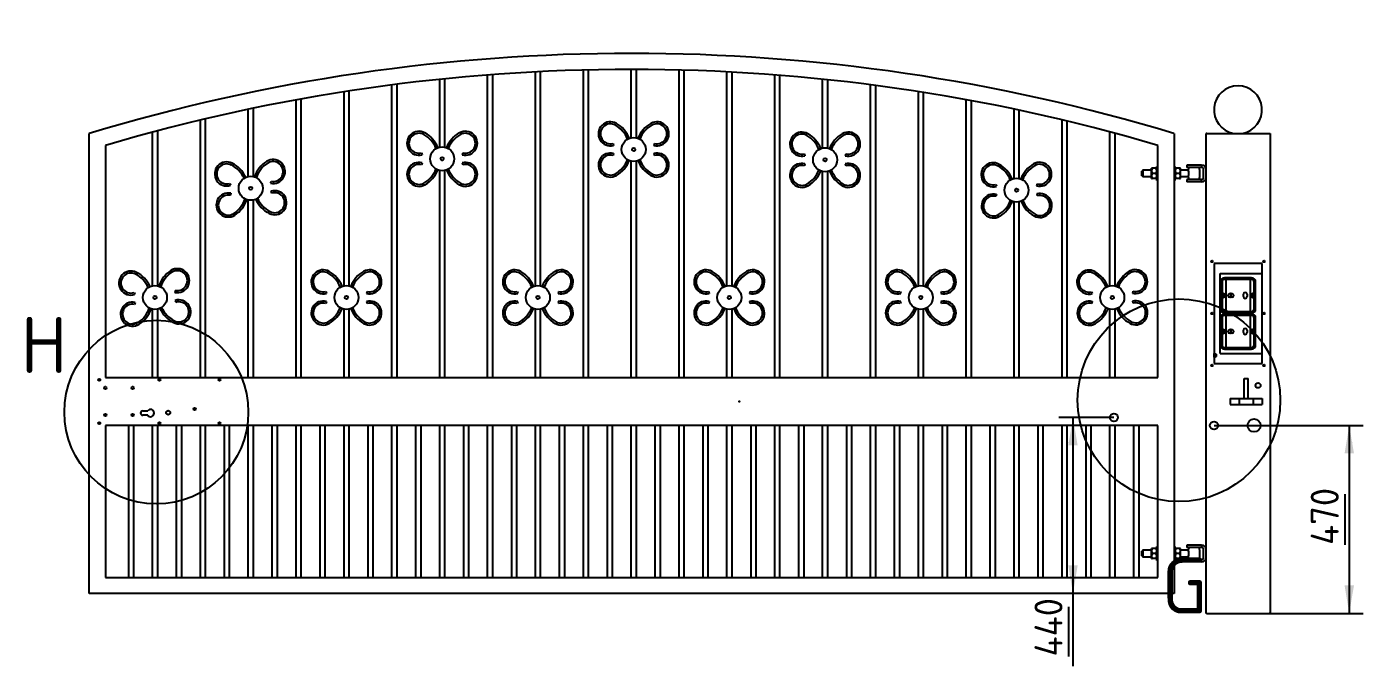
# Model space of a CAD drawing. Header units: millimetres. Extents: x 28 to 832, y 30 to 567.
# Drawn here: x 506.2 to 673.2, y 173.2 to 253.1 of the extents above; entities that cross this region are included whole.
import ezdxf
from ezdxf.enums import TextEntityAlignment as Align
from ezdxf.lldxf.tags import DXFTag

# ---------------------------------------------------------------- set-up
doc = ezdxf.new("R2010")
doc.units = ezdxf.units.MM
for name, color, linetype in [('AUGENSCHRAUBE', 7, 'Continuous'), ('Default', 7, 'Continuous'), ('HENSEL_9320_DECK', 7, 'Continuous'), ('HENSEL_9320_GRUN', 7, 'Continuous'), ('M8-BOLZEN', 7, 'Continuous'), ('METALLTOR', 7, 'Continuous'), ('MOTORSCHARNIER_F', 7, 'Continuous'), ('MUTTER-M16', 7, 'Continuous'), ('PFAHL', 7, 'Continuous'), ('SCHANIER', 7, 'Continuous'), ('SCHEIBE_16', 7, 'Continuous'), ('VERZIERUNG', 7, 'Continuous')]:
    doc.layers.add(name, color=color, linetype=linetype)
doc.styles.add('SEACAD_seiso_ttf', font='seiso.ttf', dxfattribs={"height": 0.2})
tags = doc.linetypes.add('CENTER2', pattern=[1.125, 0.75, -0.125, 0.125, -0.125]).pattern_tags.tags
tags[10:11] = [DXFTag(74, 4), DXFTag(75, 0), DXFTag(340, '0'), DXFTag(46, 0.0), DXFTag(50, 0.0), DXFTag(44, 0.0), DXFTag(45, 0.0)]
tags[8:9] = [DXFTag(74, 4), DXFTag(75, 0), DXFTag(340, '0'), DXFTag(46, 0.0), DXFTag(50, 0.0), DXFTag(44, 0.0), DXFTag(45, 0.0)]
tags[6:7] = [DXFTag(74, 4), DXFTag(75, 0), DXFTag(340, '0'), DXFTag(46, 0.0), DXFTag(50, 0.0), DXFTag(44, 0.0), DXFTag(45, 0.0)]
tags[4:5] = [DXFTag(74, 4), DXFTag(75, 0), DXFTag(340, '0'), DXFTag(46, 0.0), DXFTag(50, 0.0), DXFTag(44, 0.0), DXFTag(45, 0.0)]
tags = doc.linetypes.add('HIDDEN2', pattern=[0.1875, 0.125, -0.0625]).pattern_tags.tags
tags[6:7] = [DXFTag(74, 4), DXFTag(75, 0), DXFTag(340, '0'), DXFTag(46, 0.0), DXFTag(50, 0.0), DXFTag(44, 0.0), DXFTag(45, 0.0)]
tags[4:5] = [DXFTag(74, 4), DXFTag(75, 0), DXFTag(340, '0'), DXFTag(46, 0.0), DXFTag(50, 0.0), DXFTag(44, 0.0), DXFTag(45, 0.0)]

# ---------------------------------------------------------------- blocks, each defined once
blk = doc.blocks.new('SE23')
at = {"layer": 'AUGENSCHRAUBE', "color": 7, "linetype": 'Continuous', "ltscale": 25.4}
for p, q in [((651.43, 235.52), (651.4, 235.5)), ((652.71, 235.5), (651.4, 235.5)), ((652.71, 235.5), (652.68, 235.52)), ((645.66, 235.17), (645.56, 235.07)), ((645.56, 234.47), (645.56, 235.07)), ((645.56, 234.47), (645.66, 234.37)), ((645.66, 235.17), (645.66, 234.37)), ((646.76, 235.17), (645.66, 235.17)), ((645.66, 234.37), (646.76, 234.37)), ((651.33, 235.17), (650.36, 235.17)), ((650.36, 234.37), (651.34, 234.37)), ((645.66, 187.67), (645.56, 187.57)), ((645.56, 186.97), (645.56, 187.57)), ((645.66, 187.67), (645.66, 186.87)), ((646.76, 187.67), (645.66, 187.67)), ((651.33, 187.67), (650.36, 187.67)), ((651.43, 188.02), (651.4, 188)), ((652.71, 188), (651.4, 188)), ((652.71, 188), (652.68, 188.02)), ((645.56, 186.97), (645.66, 186.87)), ((645.66, 186.87), (646.76, 186.87)), ((650.36, 186.87), (651.34, 186.87))]:
    blk.add_line(p, q, dxfattribs=at)
for centre, radius, start, end in [((654.17, 234.77), 2.86, 165.3163, 171.968), ((649.94, 234.77), 2.86, 344.8107, 14.6837), ((650.46, 234.77), 0.958, 335.3118, 24.692), ((654.17, 234.77), 2.86, 187.9361, 195.1893), ((654.17, 187.27), 2.86, 165.3163, 171.968), ((650.46, 187.27), 0.958, 335.3118, 24.692), ((649.94, 187.27), 2.86, 344.8107, 14.6837), ((654.17, 187.27), 2.86, 187.9361, 195.1893)]:
    blk.add_arc(centre, radius, start, end, dxfattribs=at)
at = {"layer": 'HENSEL_9320_DECK', "color": 7, "linetype": 'Continuous', "ltscale": 25.4}
for p, q in [((655.36, 221.22), (655.36, 217.82)), ((655.42, 221.22), (655.42, 217.82)), ((659.26, 221.72), (655.86, 221.72)), ((656.06, 221.66), (655.86, 221.66)), ((656.06, 221.66), (656.06, 221.68)), ((656.06, 217.39), (656.06, 221.66)), ((659.06, 221.61), (656.06, 221.61)), ((656.31, 221.7), (658.81, 221.7)), ((656.31, 221.65), (658.81, 221.65)), ((659.06, 221.68), (659.06, 221.66)), ((659.26, 221.66), (659.06, 221.66)), ((659.06, 221.66), (659.06, 217.39)), ((659.69, 217.82), (659.69, 221.22)), ((659.76, 217.82), (659.76, 221.22)), ((655.86, 217.39), (656.06, 217.39)), ((655.86, 217.32), (659.26, 217.32)), ((659.26, 217.22), (655.86, 217.22)), ((656.06, 217.16), (655.86, 217.16)), ((656.06, 217.43), (659.06, 217.43)), ((656.06, 217.37), (656.06, 217.39)), ((656.06, 217.16), (656.06, 217.18)), ((656.06, 212.89), (656.06, 217.16)), ((659.06, 217.11), (656.06, 217.11)), ((658.81, 217.39), (656.31, 217.39)), ((658.81, 217.34), (656.31, 217.34)), ((656.31, 217.2), (658.81, 217.2)), ((656.31, 217.15), (658.81, 217.15)), ((659.06, 217.39), (659.26, 217.39)), ((659.06, 217.39), (659.06, 217.37)), ((659.06, 217.18), (659.06, 217.16)), ((659.26, 217.16), (659.06, 217.16)), ((659.06, 217.16), (659.06, 212.89)), ((655.36, 216.72), (655.36, 213.32)), ((655.42, 216.72), (655.42, 213.32)), ((659.69, 213.32), (659.69, 216.72)), ((659.76, 213.32), (659.76, 216.72)), ((655.86, 212.89), (656.06, 212.89)), ((655.86, 212.82), (659.26, 212.82)), ((656.06, 212.93), (659.06, 212.93)), ((656.06, 212.87), (656.06, 212.89)), ((658.81, 212.89), (656.31, 212.89)), ((658.81, 212.84), (656.31, 212.84)), ((659.06, 212.89), (659.26, 212.89)), ((659.06, 212.89), (659.06, 212.87))]:
    blk.add_line(p, q, dxfattribs=at)
at = {"layer": 'HENSEL_9320_DECK', "color": 7, "linetype": 'HIDDEN2', "ltscale": 25.4}
for p, q in [((655.56, 221.22), (655.56, 217.82)), ((659.26, 221.52), (655.86, 221.52)), ((659.56, 217.82), (659.56, 221.22)), ((655.86, 217.52), (659.26, 217.52)), ((655.56, 216.72), (655.56, 213.32)), ((659.26, 217.02), (655.86, 217.02)), ((659.56, 213.32), (659.56, 216.72)), ((655.86, 213.02), (659.26, 213.02))]:
    blk.add_line(p, q, dxfattribs=at)
at = {"layer": 'HENSEL_9320_DECK', "color": 7, "linetype": 'Continuous', "ltscale": 25.4}
for centre, radius in [((655.68, 219.52), 0.2), ((655.68, 219.52), 0.113), ((659.43, 219.52), 0.2), ((659.43, 219.52), 0.113), ((655.68, 215.02), 0.2), ((655.68, 215.02), 0.113), ((659.43, 215.02), 0.2), ((659.43, 215.02), 0.113)]:
    blk.add_circle(centre, radius, dxfattribs=at)
for centre, radius, start, end in [((655.86, 221.22), 0.5, 90, 180), ((655.86, 221.22), 0.437, 90, 180), ((659.26, 221.22), 0.5, 0, 90), ((659.26, 221.22), 0.437, 0, 90), ((655.86, 217.82), 0.5, 180, 270), ((655.86, 216.72), 0.5, 90, 180), ((655.86, 217.82), 0.437, 180, 270), ((655.86, 216.72), 0.437, 90, 180), ((659.26, 217.82), 0.437, 270, 360), ((659.26, 217.82), 0.5, 270, 360), ((659.26, 216.72), 0.5, 0, 90), ((659.26, 216.72), 0.437, 0, 90), ((655.86, 213.32), 0.5, 180, 270), ((655.86, 213.32), 0.437, 180, 270), ((659.26, 213.32), 0.437, 270, 360), ((659.26, 213.32), 0.5, 270, 360)]:
    blk.add_arc(centre, radius, start, end, dxfattribs=at)
at = {"layer": 'HENSEL_9320_DECK', "color": 7, "linetype": 'HIDDEN2', "ltscale": 25.4}
for centre, start, end in [((655.86, 221.22), 90, 180), ((659.26, 221.22), 0, 90), ((655.86, 217.82), 180, 270), ((659.26, 217.82), 270, 360), ((655.86, 216.72), 90, 180), ((659.26, 216.72), 0, 90), ((655.86, 213.32), 180, 270), ((659.26, 213.32), 270, 360)]:
    blk.add_arc(centre, 0.3, start, end, dxfattribs=at)
at = {"layer": 'HENSEL_9320_DECK', "color": 7, "linetype": 'Continuous', "ltscale": 25.4}
for centre, major_axis, start_param, end_param in [((656.31, 221.68), (-0.25, 0), 4.712389, 6.283185), ((656.31, 221.63), (-0.25, 0), 4.712389, 6.283185), ((658.81, 221.68), (-0.25, 0), 3.141593, 4.712389), ((658.81, 221.63), (-0.25, 0), 3.141593, 4.712389), ((656.31, 217.42), (0.25, 0), 3.141593, 4.712389), ((656.31, 217.37), (0.25, 0), 3.141593, 4.712389), ((656.31, 217.18), (-0.25, 0), 4.712389, 6.283185), ((656.31, 217.13), (-0.25, 0), 4.712389, 6.283185), ((658.81, 217.42), (0.25, 0), 4.712389, 6.283185), ((658.81, 217.37), (0.25, 0), 4.712389, 6.283185), ((658.81, 217.18), (-0.25, 0), 3.141593, 4.712389), ((658.81, 217.13), (-0.25, 0), 3.141593, 4.712389), ((656.31, 212.92), (0.25, 0), 3.141593, 4.712389), ((656.31, 212.87), (0.25, 0), 3.141593, 4.712389), ((658.81, 212.92), (0.25, 0), 4.712389, 6.283185), ((658.81, 212.87), (0.25, 0), 4.712389, 6.283185)]:
    blk.add_ellipse(centre, major_axis=major_axis, ratio=0.104528, start_param=start_param, end_param=end_param, dxfattribs=at)
at = {"layer": 'HENSEL_9320_GRUN', "color": 7, "linetype": 'Continuous', "ltscale": 25.4}
for p, q in [((655.36, 221.22), (655.36, 217.82)), ((659.26, 221.72), (655.86, 221.72)), ((659.76, 217.82), (659.76, 221.22)), ((655.86, 217.32), (659.26, 217.32)), ((659.26, 217.22), (655.86, 217.22)), ((655.36, 216.72), (655.36, 213.32)), ((659.76, 213.32), (659.76, 216.72)), ((655.86, 212.82), (659.26, 212.82))]:
    blk.add_line(p, q, dxfattribs=at)
at = {"layer": 'HENSEL_9320_GRUN', "color": 7, "linetype": 'HIDDEN2', "ltscale": 25.4}
for p, q in [((655.46, 217.82), (655.46, 221.22)), ((655.51, 220.85), (655.46, 220.85)), ((655.51, 220.85), (655.51, 219.95)), ((655.86, 221.62), (659.26, 221.62)), ((655.98, 221.62), (655.98, 221.57)), ((656.88, 221.57), (655.98, 221.57)), ((656.88, 221.57), (656.88, 221.62)), ((657.11, 221.62), (657.11, 221.57)), ((658.01, 221.57), (657.11, 221.57)), ((658.01, 221.57), (658.01, 221.62)), ((658.23, 221.62), (658.23, 221.57)), ((659.13, 221.57), (658.23, 221.57)), ((659.13, 221.57), (659.13, 221.62)), ((659.61, 219.95), (659.61, 220.85)), ((659.66, 220.85), (659.61, 220.85)), ((659.66, 221.22), (659.66, 217.82)), ((655.46, 219.95), (655.51, 219.95)), ((655.51, 219.1), (655.46, 219.1)), ((655.51, 219.1), (655.51, 218.2)), ((656.51, 219.75), (656.63, 219.75)), ((656.63, 219.3), (656.51, 219.3)), ((656.68, 219.75), (656.63, 219.75)), ((656.63, 219.75), (656.63, 219.57)), ((656.63, 219.48), (656.63, 219.3)), ((656.63, 219.3), (656.68, 219.3)), ((656.68, 219.75), (656.81, 219.75)), ((656.68, 219.57), (656.68, 219.75)), ((656.68, 219.3), (656.68, 219.48)), ((656.81, 219.3), (656.68, 219.3)), ((658.23, 219.37), (658.23, 219.67)), ((658.68, 219.67), (658.68, 219.37)), ((659.61, 219.95), (659.66, 219.95)), ((659.61, 218.2), (659.61, 219.1)), ((659.66, 219.1), (659.61, 219.1)), ((655.46, 218.2), (655.51, 218.2)), ((659.26, 217.42), (655.86, 217.42)), ((655.86, 217.12), (659.26, 217.12)), ((656.88, 217.47), (655.98, 217.47)), ((655.98, 217.47), (655.98, 217.42)), ((655.98, 217.12), (655.98, 217.07)), ((656.88, 217.07), (655.98, 217.07)), ((656.88, 217.42), (656.88, 217.47)), ((656.88, 217.07), (656.88, 217.12)), ((658.01, 217.47), (657.11, 217.47)), ((657.11, 217.47), (657.11, 217.42)), ((657.11, 217.12), (657.11, 217.07)), ((658.01, 217.07), (657.11, 217.07)), ((658.01, 217.42), (658.01, 217.47)), ((658.01, 217.07), (658.01, 217.12)), ((659.13, 217.47), (658.23, 217.47)), ((658.23, 217.47), (658.23, 217.42)), ((658.23, 217.12), (658.23, 217.07)), ((659.13, 217.07), (658.23, 217.07)), ((659.13, 217.42), (659.13, 217.47)), ((659.13, 217.07), (659.13, 217.12)), ((659.61, 218.2), (659.66, 218.2)), ((655.46, 213.32), (655.46, 216.72)), ((655.51, 216.35), (655.46, 216.35)), ((655.46, 215.45), (655.51, 215.45)), ((655.51, 216.35), (655.51, 215.45)), ((659.61, 215.45), (659.61, 216.35)), ((659.66, 216.35), (659.61, 216.35)), ((659.61, 215.45), (659.66, 215.45)), ((659.66, 216.72), (659.66, 213.32)), ((655.51, 214.6), (655.46, 214.6)), ((655.51, 214.6), (655.51, 213.7)), ((656.51, 215.25), (656.63, 215.25)), ((656.63, 214.8), (656.51, 214.8)), ((656.68, 215.25), (656.63, 215.25)), ((656.63, 215.25), (656.63, 215.07)), ((656.63, 214.98), (656.63, 214.8)), ((656.63, 214.8), (656.68, 214.8)), ((656.68, 215.25), (656.81, 215.25)), ((656.68, 215.07), (656.68, 215.25)), ((656.68, 214.8), (656.68, 214.98)), ((656.81, 214.8), (656.68, 214.8)), ((658.23, 214.87), (658.23, 215.17)), ((658.68, 215.17), (658.68, 214.87)), ((659.61, 213.7), (659.61, 214.6)), ((659.66, 214.6), (659.61, 214.6)), ((655.46, 213.7), (655.51, 213.7)), ((659.26, 212.92), (655.86, 212.92)), ((656.88, 212.97), (655.98, 212.97)), ((655.98, 212.97), (655.98, 212.92)), ((656.88, 212.92), (656.88, 212.97)), ((658.01, 212.97), (657.11, 212.97)), ((657.11, 212.97), (657.11, 212.92)), ((658.01, 212.92), (658.01, 212.97)), ((659.13, 212.97), (658.23, 212.97)), ((658.23, 212.97), (658.23, 212.92)), ((659.13, 212.92), (659.13, 212.97)), ((659.61, 213.7), (659.66, 213.7))]:
    blk.add_line(p, q, dxfattribs=at)
at = {"layer": 'HENSEL_9320_GRUN', "color": 7, "linetype": 'Continuous', "ltscale": 25.4}
for centre in [(655.68, 219.52), (659.43, 219.52), (655.68, 215.02), (659.43, 215.02)]:
    blk.add_circle(centre, 0.0875, dxfattribs=at)
at = {"layer": 'HENSEL_9320_GRUN', "color": 7, "linetype": 'HIDDEN2', "ltscale": 25.4}
for centre in [(656.66, 219.52), (656.66, 215.02)]:
    blk.add_circle(centre, 0.025, dxfattribs=at)
at = {"layer": 'HENSEL_9320_GRUN', "color": 7, "linetype": 'Continuous', "ltscale": 25.4}
for centre, start, end in [((655.86, 221.22), 90, 180), ((659.26, 221.22), 0, 90), ((655.86, 217.82), 180, 270), ((655.86, 216.72), 90, 180), ((659.26, 217.82), 270, 360), ((659.26, 216.72), 0, 90), ((655.86, 213.32), 180, 270), ((659.26, 213.32), 270, 360)]:
    blk.add_arc(centre, 0.5, start, end, dxfattribs=at)
at = {"layer": 'HENSEL_9320_GRUN', "color": 7, "linetype": 'HIDDEN2', "ltscale": 25.4}
for centre, radius, start, end in [((655.86, 221.22), 0.4, 90, 180), ((659.26, 221.22), 0.4, 0, 90), ((655.68, 219.52), 0.25, 240, 120), ((656.51, 219.52), 0.225, 90, 270), ((656.66, 219.52), 0.05, 120, 240), ((656.66, 219.52), 0.05, 300, 60), ((656.81, 219.52), 0.225, 270, 90), ((658.46, 219.67), 0.225, 0, 180), ((658.46, 219.37), 0.225, 180, 360), ((659.43, 219.52), 0.25, 60, 300), ((655.86, 217.82), 0.4, 180, 270), ((655.86, 216.72), 0.4, 90, 180), ((659.26, 217.82), 0.4, 270, 360), ((659.26, 216.72), 0.4, 0, 90), ((658.46, 215.17), 0.225, 0, 180), ((655.68, 215.02), 0.25, 240, 120), ((656.51, 215.02), 0.225, 90, 270), ((656.66, 215.02), 0.05, 120, 240), ((656.66, 215.02), 0.05, 300, 60), ((656.81, 215.02), 0.225, 270, 90), ((658.46, 214.87), 0.225, 180, 360), ((659.43, 215.02), 0.25, 60, 300), ((655.86, 213.32), 0.4, 180, 270), ((659.26, 213.32), 0.4, 270, 360)]:
    blk.add_arc(centre, radius, start, end, dxfattribs=at)
at = {"layer": 'M8-BOLZEN', "color": 7, "linetype": 'Continuous', "ltscale": 25.4}
for p, q in [((654.56, 212.22), (654.56, 212.22)), ((654.59, 212.19), (654.56, 212.22)), ((654.62, 212.22), (654.59, 212.19)), ((654.62, 212.22), (654.62, 212.22)), ((654.65, 212.19), (654.62, 212.22)), ((654.68, 212.22), (654.65, 212.19)), ((654.68, 212.22), (654.68, 212.22)), ((654.71, 212.19), (654.68, 212.22)), ((654.74, 212.22), (654.71, 212.19)), ((654.78, 212.19), (654.75, 212.22)), ((654.76, 212.07), (654.76, 212.12)), ((654.79, 212.1), (654.76, 212.12)), ((654.81, 212.17), (654.78, 212.2)), ((654.81, 212.17), (654.81, 211.87)), ((654.56, 211.85), (654.59, 211.82)), ((654.59, 211.82), (654.62, 211.85)), ((654.59, 211.82), (654.59, 211.82)), ((654.62, 211.85), (654.65, 211.82)), ((654.65, 211.82), (654.68, 211.85)), ((654.65, 211.82), (654.65, 211.82)), ((654.68, 211.85), (654.71, 211.82)), ((654.71, 211.82), (654.74, 211.85)), ((654.71, 211.82), (654.71, 211.82)), ((654.74, 211.85), (654.76, 211.83)), ((654.77, 211.83), (654.81, 211.87))]:
    blk.add_line(p, q, dxfattribs=at)
for points, weights, knots in [([(654.59, 211.82), (654.59, 211.82), (654.59, 211.82), (654.58, 211.83), (654.57, 211.93), (654.57, 212.04), (654.56, 212.13), (654.56, 212.22), (654.55, 212.22)], [0.985508709395, 0.992313340203, 1, 0.866025403784, 1, 0.866025403784, 1, 0.873712063582, 0.985508709394], [0.18827978, 0.18827978, 0.18827978, 0.18894359, 0.18894359, 0.20051344, 0.20051344, 0.2120833, 0.2120833, 0.22298935, 0.22298935, 0.22298935]), ([(654.59, 211.82), (654.59, 211.82), (654.59, 211.82), (654.58, 211.83), (654.58, 211.93), (654.57, 212.04), (654.57, 212.13), (654.56, 212.22), (654.56, 212.22)], [0.985508709395, 0.992313340203, 1, 0.866025403784, 1, 0.866025403784, 1, 0.873712063582, 0.985508709394], [0.18548799, 0.18548799, 0.18548799, 0.18615181, 0.18615181, 0.19772184, 0.19772184, 0.20929187, 0.20929187, 0.22019808, 0.22019808, 0.22019808]), ([(654.62, 211.85), (654.62, 211.85), (654.62, 211.85), (654.61, 211.86), (654.61, 211.95), (654.6, 212.04), (654.6, 212.12), (654.59, 212.2), (654.59, 212.19)], [0.998700762872, 0.999347200631, 1, 0.866025403784, 1, 0.866025403784, 1, 0.866712643817, 0.998632570508], [0.18008774, 0.18008774, 0.18008774, 0.18014229, 0.18014229, 0.19133881, 0.19133881, 0.20253533, 0.20253533, 0.21367441, 0.21367441, 0.21367441]), ([(654.65, 211.82), (654.65, 211.82), (654.65, 211.82), (654.65, 211.83), (654.64, 211.93), (654.63, 212.04), (654.63, 212.13), (654.62, 212.22), (654.62, 212.22)], [0.985508709395, 0.992313340203, 1, 0.866025403784, 1, 0.866025403784, 1, 0.873712063582, 0.985508709394], [0.11606781, 0.11606781, 0.11606781, 0.11673163, 0.11673163, 0.12830166, 0.12830166, 0.13987169, 0.13987169, 0.1507779, 0.1507779, 0.1507779]), ([(654.65, 211.82), (654.65, 211.82), (654.65, 211.82), (654.64, 211.83), (654.64, 211.93), (654.63, 212.04), (654.63, 212.13), (654.62, 212.22), (654.62, 212.22)], [0.985508709395, 0.992313340203, 1, 0.866025403784, 1, 0.866025403784, 1, 0.873712063582, 0.985508709394], [0.11886063, 0.11886063, 0.11886063, 0.11952444, 0.11952444, 0.1310943, 0.1310943, 0.14266416, 0.14266416, 0.1535702, 0.1535702, 0.1535702]), ([(654.68, 211.85), (654.68, 211.85), (654.68, 211.85), (654.68, 211.86), (654.67, 211.95), (654.66, 212.04), (654.66, 212.12), (654.65, 212.2), (654.65, 212.19)], [0.998999299718, 0.99949776713, 1, 0.866025403784, 1, 0.866025403784, 1, 0.866647505536, 0.99876157387], [0.11292122, 0.11292122, 0.11292122, 0.11296319, 0.11296319, 0.12415971, 0.12415971, 0.13535623, 0.13535623, 0.14650075, 0.14650075, 0.14650075]), ([(654.71, 211.82), (654.71, 211.82), (654.71, 211.82), (654.71, 211.83), (654.7, 211.93), (654.7, 212.04), (654.69, 212.13), (654.69, 212.22), (654.68, 212.22)], [0.985508709395, 0.992313340203, 1, 0.866025403784, 1, 0.866025403784, 1, 0.873712063582, 0.985508709394], [0.04664762, 0.04664762, 0.04664762, 0.04731144, 0.04731144, 0.05888147, 0.05888147, 0.0704515, 0.0704515, 0.08135772, 0.08135772, 0.08135772]), ([(654.71, 211.82), (654.71, 211.82), (654.71, 211.82), (654.71, 211.83), (654.7, 211.93), (654.69, 212.04), (654.69, 212.13), (654.68, 212.22), (654.68, 212.22)], [0.985508709395, 0.992313340203, 1, 0.866025403784, 1, 0.866025403784, 1, 0.873712063582, 0.985508709394], [0.04944148, 0.04944148, 0.04944148, 0.05010529, 0.05010529, 0.06167515, 0.06167515, 0.07324501, 0.07324501, 0.08415106, 0.08415106, 0.08415106]), ([(654.74, 211.85), (654.74, 211.86), (654.73, 211.95), (654.73, 212.04), (654.72, 212.12), (654.72, 212.2), (654.71, 212.19)], [1, 0.866025403784, 1, 0.866025403784, 1, 0.866025403784, 1], [0.04578409, 0.04578409, 0.04578409, 0.05698061, 0.05698061, 0.06817713, 0.06817713, 0.07937364, 0.07937364, 0.07937364]), ([(654.76, 212.07), (654.75, 212.1), (654.75, 212.13), (654.75, 212.23), (654.74, 212.22)], [0.940695071523, 0.955697965493, 1, 0.867396500815, 0.997285869573], [0, 0, 0, 0.00382586, 0.00382586, 0.01527731, 0.01527731, 0.01527731]), ([(654.76, 212.12), (654.75, 212.13), (654.75, 212.13), (654.75, 212.22), (654.75, 212.22)], [0.97824473069, 0.988057877858, 1, 0.88317187268, 0.970095974793], [0, 0, 0, 0.00103132, 0.00103132, 0.01112058, 0.01112058, 0.01112058])]:
    blk.add_rational_spline(points, weights, degree=2, knots=knots, dxfattribs=at)
for points, knots in [([(654.76, 212.07), (654.76, 212.05), (654.76, 212.03), (654.76, 212), (654.76, 211.98), (654.76, 211.96), (654.76, 211.94), (654.76, 211.92), (654.76, 211.9), (654.76, 211.89), (654.76, 211.87), (654.76, 211.86), (654.76, 211.85), (654.76, 211.84), (654.76, 211.83), (654.76, 211.83), (654.76, 211.83), (654.76, 211.83), (654.76, 211.83)], [0, 0, 0, 0, 0.0602193, 0.0602193, 0.0602193, 0.1204386, 0.1204386, 0.1204386, 0.1807408, 0.1807408, 0.1807408, 0.239513, 0.239513, 0.239513, 0.2981509, 0.2981509, 0.2981509, 0.3083597, 0.3083597, 0.3083597, 0.3083597]), ([(654.78, 212.2), (654.78, 212.2), (654.78, 212.2), (654.78, 212.2), (654.78, 212.19), (654.78, 212.19), (654.78, 212.18), (654.78, 212.17), (654.78, 212.15), (654.78, 212.14), (654.78, 212.13), (654.78, 212.12), (654.79, 212.1)], [0.834451, 0.834451, 0.834451, 0.834451, 0.8573094, 0.8573094, 0.8573094, 0.9102253, 0.9102253, 0.9102253, 0.962498, 0.962498, 0.962498, 1, 1, 1, 1])]:
    blk.add_open_spline(points, degree=3, knots=knots, dxfattribs=at)
at = {"layer": 'METALLTOR', "color": 7, "linetype": 'Continuous', "ltscale": 25.4}
for p, q in [((564.42, 247.12), (564.42, 209.27)), ((569.8, 220.74), (569.8, 247.46)), ((570.4, 247.49), (570.4, 220.74)), ((575.78, 209.27), (575.78, 247.69)), ((576.38, 247.71), (576.38, 209.27)), ((581.76, 239.24), (581.76, 247.77)), ((582.36, 247.77), (582.36, 239.24)), ((587.73, 209.27), (587.73, 247.7)), ((588.33, 247.68), (588.33, 209.27)), ((593.71, 220.74), (593.71, 247.47)), ((594.31, 247.44), (594.31, 220.74)), ((551.86, 209.27), (551.86, 245.84)), ((552.46, 245.91), (552.46, 209.27)), ((557.84, 238.06), (557.84, 246.53)), ((558.44, 246.6), (558.44, 238.06)), ((563.82, 209.27), (563.82, 247.08)), ((599.69, 209.27), (599.69, 247.08)), ((600.29, 247.04), (600.29, 209.27)), ((605.67, 237.95), (605.67, 246.54)), ((606.27, 246.48), (606.27, 237.95)), ((611.65, 209.27), (611.65, 245.85)), ((612.25, 245.77), (612.25, 209.27)), ((539.9, 209.27), (539.9, 243.96)), ((540.5, 244.07), (540.5, 209.27)), ((545.88, 220.74), (545.88, 244.98)), ((546.48, 245.07), (546.48, 220.74)), ((617.63, 220.74), (617.63, 245)), ((618.23, 244.9), (618.23, 220.74)), ((623.61, 209.27), (623.61, 243.98)), ((624.21, 243.87), (624.21, 209.27)), ((533.92, 234.38), (533.92, 242.79)), ((534.52, 242.91), (534.52, 234.38)), ((629.59, 234.15), (629.59, 242.81)), ((630.19, 242.68), (630.19, 234.15)), ((527.94, 209.27), (527.94, 241.45)), ((528.54, 241.59), (528.54, 209.27)), ((635.57, 209.27), (635.57, 241.47)), ((636.17, 241.33), (636.17, 209.27)), ((514.06, 182.27), (514.06, 239.77)), ((521.96, 220.74), (521.96, 239.94)), ((522.56, 240.1), (522.56, 220.74)), ((641.55, 220.74), (641.55, 239.97)), ((642.15, 239.8), (642.15, 220.74)), ((649.56, 239.77), (649.56, 182.27)), ((516.06, 238.28), (516.06, 209.27)), ((647.56, 209.27), (647.56, 238.28)), ((581.76, 209.27), (581.76, 236.3)), ((582.36, 236.3), (582.36, 209.27)), ((557.84, 209.27), (557.84, 235.13)), ((558.44, 235.13), (558.44, 209.27)), ((605.67, 209.27), (605.67, 235.01)), ((606.27, 235.01), (606.27, 209.27)), ((533.92, 209.27), (533.92, 231.44)), ((534.52, 231.44), (534.52, 209.27)), ((629.59, 209.27), (629.59, 231.21)), ((630.19, 231.21), (630.19, 209.27)), ((521.96, 209.27), (521.96, 217.8)), ((522.56, 217.8), (522.56, 209.27)), ((545.88, 209.27), (545.88, 217.8)), ((546.48, 217.8), (546.48, 209.27)), ((569.8, 209.27), (569.8, 217.8)), ((570.4, 217.8), (570.4, 209.27)), ((593.71, 209.27), (593.71, 217.8)), ((594.31, 217.8), (594.31, 209.27)), ((617.63, 209.27), (617.63, 217.8)), ((618.23, 217.8), (618.23, 209.27)), ((641.55, 209.27), (641.55, 217.8)), ((642.15, 217.8), (642.15, 209.27)), ((516.06, 209.27), (647.56, 209.27)), ((520.73, 205.1), (521.35, 205.1)), ((521.35, 204.55), (520.73, 204.55)), ((516.06, 203.27), (516.06, 184.27)), ((647.56, 203.27), (516.06, 203.27)), ((518.98, 184.27), (518.98, 203.27)), ((519.58, 203.27), (519.58, 184.27)), ((521.96, 184.27), (521.96, 203.27)), ((522.56, 203.27), (522.56, 184.27)), ((524.96, 184.27), (524.96, 203.27)), ((525.56, 203.27), (525.56, 184.27)), ((527.94, 184.27), (527.94, 203.27)), ((528.54, 203.27), (528.54, 184.27)), ((530.94, 184.27), (530.94, 203.27)), ((531.54, 203.27), (531.54, 184.27)), ((533.92, 184.27), (533.92, 203.27)), ((534.52, 203.27), (534.52, 184.27)), ((536.92, 184.27), (536.92, 203.27)), ((537.52, 203.27), (537.52, 184.27)), ((539.9, 184.27), (539.9, 203.27)), ((540.5, 203.27), (540.5, 184.27)), ((542.9, 184.27), (542.9, 203.27)), ((543.5, 203.27), (543.5, 184.27)), ((545.88, 184.27), (545.88, 203.27)), ((546.48, 203.27), (546.48, 184.27)), ((548.88, 184.27), (548.88, 203.27)), ((549.48, 203.27), (549.48, 184.27)), ((551.86, 184.27), (551.86, 203.27)), ((552.46, 203.27), (552.46, 184.27)), ((554.86, 184.27), (554.86, 203.27)), ((555.46, 203.27), (555.46, 184.27)), ((557.84, 184.27), (557.84, 203.27)), ((558.44, 203.27), (558.44, 184.27)), ((560.84, 184.27), (560.84, 203.27)), ((561.44, 203.27), (561.44, 184.27)), ((563.82, 184.27), (563.82, 203.27)), ((564.42, 203.27), (564.42, 184.27)), ((566.82, 184.27), (566.82, 203.27)), ((567.42, 203.27), (567.42, 184.27)), ((569.8, 184.27), (569.8, 203.27)), ((570.4, 203.27), (570.4, 184.27)), ((572.8, 184.27), (572.8, 203.27)), ((573.4, 203.27), (573.4, 184.27)), ((575.78, 184.27), (575.78, 203.27)), ((576.38, 203.27), (576.38, 184.27)), ((578.78, 184.27), (578.78, 203.27)), ((579.38, 203.27), (579.38, 184.27)), ((581.76, 184.27), (581.76, 203.27)), ((582.36, 203.27), (582.36, 184.27)), ((584.76, 184.27), (584.76, 203.27)), ((585.36, 203.27), (585.36, 184.27)), ((587.73, 184.27), (587.73, 203.27)), ((588.33, 203.27), (588.33, 184.27)), ((590.74, 184.27), (590.74, 203.27)), ((591.34, 203.27), (591.34, 184.27)), ((593.71, 184.27), (593.71, 203.27)), ((594.31, 203.27), (594.31, 184.27)), ((596.72, 184.27), (596.72, 203.27)), ((597.32, 203.27), (597.32, 184.27)), ((599.69, 184.27), (599.69, 203.27)), ((600.29, 203.27), (600.29, 184.27)), ((602.7, 184.27), (602.7, 203.27)), ((603.3, 203.27), (603.3, 184.27)), ((605.67, 184.27), (605.67, 203.27)), ((606.27, 203.27), (606.27, 184.27)), ((608.68, 184.27), (608.68, 203.27)), ((609.28, 203.27), (609.28, 184.27)), ((611.65, 184.27), (611.65, 203.27)), ((612.25, 203.27), (612.25, 184.27)), ((614.66, 184.27), (614.66, 203.27)), ((615.26, 203.27), (615.26, 184.27)), ((617.63, 184.27), (617.63, 203.27)), ((618.23, 203.27), (618.23, 184.27)), ((620.63, 184.27), (620.63, 203.27)), ((621.23, 203.27), (621.23, 184.27)), ((623.61, 184.27), (623.61, 203.27)), ((624.21, 203.27), (624.21, 184.27)), ((626.61, 184.27), (626.61, 203.27)), ((627.21, 203.27), (627.21, 184.27)), ((629.59, 184.27), (629.59, 203.27)), ((630.19, 203.27), (630.19, 184.27)), ((632.59, 184.27), (632.59, 203.27)), ((633.19, 203.27), (633.19, 184.27)), ((635.57, 184.27), (635.57, 203.27)), ((636.17, 203.27), (636.17, 184.27)), ((638.57, 184.27), (638.57, 203.27)), ((639.17, 203.27), (639.17, 184.27)), ((641.55, 184.27), (641.55, 203.27)), ((642.15, 203.27), (642.15, 184.27)), ((644.55, 184.27), (644.55, 203.27)), ((645.15, 203.27), (645.15, 184.27)), ((647.56, 184.27), (647.56, 203.27)), ((516.06, 184.27), (647.56, 184.27)), ((649.56, 182.27), (514.06, 182.27))]:
    blk.add_line(p, q, dxfattribs=at)
for centre, radius in [((515.31, 208.97), 0.125), ((522.81, 208.97), 0.125), ((530.31, 208.97), 0.125), ((516.06, 207.97), 0.15), ((519.46, 207.97), 0.15), ((527.21, 205.32), 0.15), ((595.26, 206.27), 0.05), ((515.31, 203.57), 0.125), ((516.06, 204.57), 0.15), ((519.46, 204.57), 0.15), ((522.81, 203.57), 0.125), ((523.91, 204.87), 0.25), ((530.31, 203.57), 0.125), ((642.06, 204.27), 0.5)]:
    blk.add_circle(centre, radius, dxfattribs=at)
for centre, radius, start, end in [((581.81, 15.27), 234.5, 73.2074, 106.7926), ((581.81, 15.27), 232.5, 73.5731, 106.4269), ((520.73, 204.82), 0.275, 90, 270), ((521.71, 204.82), 0.45, 217.6699, 142.3301)]:
    blk.add_arc(centre, radius, start, end, dxfattribs=at)
at = {"layer": 'MOTORSCHARNIER_F', "color": 7, "linetype": 'Continuous', "ltscale": 25.4}
for p, q in [((658.31, 209.15), (658.81, 209.15)), ((658.31, 207.61), (658.31, 209.15)), ((658.81, 207.61), (658.81, 209.15)), ((658.31, 206.65), (658.31, 207.61)), ((658.81, 206.65), (658.81, 207.61)), ((656.56, 206.65), (657.36, 206.65)), ((656.56, 206.65), (656.56, 205.9)), ((656.56, 205.9), (657.36, 205.9)), ((657.36, 206.65), (657.68, 206.65)), ((657.36, 205.9), (657.68, 205.9)), ((657.68, 206.65), (659.43, 206.65)), ((657.68, 206.65), (657.68, 205.9)), ((657.68, 205.9), (659.43, 205.9)), ((659.43, 206.65), (659.75, 206.65)), ((659.43, 206.65), (659.43, 205.9)), ((659.43, 205.9), (659.75, 205.9)), ((659.75, 206.65), (660.56, 206.65)), ((659.75, 205.9), (660.56, 205.9)), ((660.56, 206.65), (660.56, 205.9))]:
    blk.add_line(p, q, dxfattribs=at)
at = {"layer": 'MUTTER-M16', "color": 7, "linetype": 'Continuous', "ltscale": 25.4}
for p, q in [((646.76, 235.09), (646.76, 235.41)), ((646.85, 235.41), (646.76, 235.41)), ((646.76, 234.45), (646.76, 235.09)), ((646.76, 234.13), (646.76, 234.45)), ((646.76, 234.13), (646.85, 234.13)), ((647.31, 235.41), (646.85, 235.41)), ((647.31, 234.77), (646.85, 234.77)), ((647.31, 234.13), (646.85, 234.13)), ((647.41, 235.41), (647.31, 235.41)), ((647.31, 234.13), (647.41, 234.13)), ((649.8, 235.41), (649.71, 235.41)), ((649.71, 234.13), (649.8, 234.13)), ((650.26, 235.41), (649.8, 235.41)), ((650.26, 234.77), (649.8, 234.77)), ((650.26, 234.13), (649.8, 234.13)), ((650.36, 235.41), (650.26, 235.41)), ((650.26, 234.13), (650.36, 234.13)), ((650.36, 235.09), (650.36, 235.41)), ((650.36, 234.45), (650.36, 235.09)), ((650.36, 234.13), (650.36, 234.45)), ((646.76, 187.59), (646.76, 187.91)), ((646.85, 187.91), (646.76, 187.91)), ((646.76, 186.95), (646.76, 187.59)), ((647.31, 187.91), (646.85, 187.91)), ((647.31, 187.27), (646.85, 187.27)), ((647.41, 187.91), (647.31, 187.91)), ((649.8, 187.91), (649.71, 187.91)), ((650.26, 187.91), (649.8, 187.91)), ((650.26, 187.27), (649.8, 187.27)), ((650.36, 187.91), (650.26, 187.91)), ((650.36, 187.59), (650.36, 187.91)), ((650.36, 186.95), (650.36, 187.59)), ((646.76, 186.63), (646.76, 186.95)), ((646.76, 186.63), (646.85, 186.63)), ((647.31, 186.63), (646.85, 186.63)), ((647.31, 186.63), (647.41, 186.63)), ((649.71, 186.63), (649.8, 186.63)), ((650.26, 186.63), (649.8, 186.63)), ((650.26, 186.63), (650.36, 186.63)), ((650.36, 186.63), (650.36, 186.95))]:
    blk.add_line(p, q, dxfattribs=at)
for centre, radius, start, end in [((647.4, 235.07), 0.641, 147.6733, 177.9425), ((647.34, 235.1), 0.581, 180.4241, 213.9601), ((647.4, 234.43), 0.641, 147.6733, 177.9425), ((647.34, 234.46), 0.581, 180.4241, 213.9601), ((646.82, 235.09), 0.581, 0.4241, 33.9601), ((646.76, 235.12), 0.641, 327.6733, 357.9425), ((646.82, 234.45), 0.581, 0.4241, 33.9601), ((646.76, 234.48), 0.641, 327.6733, 357.9425), ((650.35, 235.07), 0.641, 147.6733, 177.9425), ((650.29, 235.1), 0.581, 180.4241, 213.9601), ((650.35, 234.43), 0.641, 147.6733, 177.9425), ((650.29, 234.46), 0.581, 180.4241, 213.9601), ((649.77, 235.09), 0.581, 0.4241, 33.9601), ((649.71, 235.12), 0.641, 327.6733, 357.9425), ((649.77, 234.45), 0.581, 0.4241, 33.9601), ((649.71, 234.48), 0.641, 327.6733, 357.9425), ((647.4, 187.57), 0.641, 147.6733, 177.9425), ((647.34, 187.6), 0.581, 180.4241, 213.9601), ((647.4, 186.93), 0.641, 147.6733, 177.9425), ((646.82, 187.59), 0.581, 0.4241, 33.9601), ((646.76, 187.62), 0.641, 327.6733, 357.9425), ((646.82, 186.95), 0.581, 0.4241, 33.9601), ((650.35, 187.57), 0.641, 147.6733, 177.9425), ((650.29, 187.6), 0.581, 180.4241, 213.9601), ((650.35, 186.93), 0.641, 147.6733, 177.9425), ((649.77, 187.59), 0.581, 0.4241, 33.9601), ((649.71, 187.62), 0.641, 327.6733, 357.9425), ((649.77, 186.95), 0.581, 0.4241, 33.9601), ((647.34, 186.96), 0.581, 180.4241, 213.9601), ((646.76, 186.98), 0.641, 327.6733, 357.9425), ((650.29, 186.96), 0.581, 180.4241, 213.9601), ((649.71, 186.98), 0.641, 327.6733, 357.9425)]:
    blk.add_arc(centre, radius, start, end, dxfattribs=at)
at = {"layer": 'PFAHL', "color": 7, "linetype": 'Continuous', "ltscale": 25.4}
for p, q in [((653.56, 179.77), (653.56, 239.67)), ((653.66, 239.77), (661.56, 239.77)), ((661.56, 239.77), (661.46, 239.67)), ((661.56, 239.77), (661.56, 179.77)), ((660.56, 223.52), (654.56, 223.52)), ((654.56, 223.52), (654.56, 211.02)), ((655.31, 222.27), (660.56, 222.27)), ((655.31, 212.27), (655.31, 222.27)), ((660.56, 211.02), (660.56, 223.52)), ((655.31, 212.27), (660.56, 212.27)), ((654.56, 211.02), (660.56, 211.02)), ((653.66, 179.77), (653.56, 179.77)), ((653.66, 179.77), (661.46, 179.77)), ((661.56, 179.77), (661.46, 179.77))]:
    blk.add_line(p, q, dxfattribs=at)
for centre, radius in [((654.31, 223.77), 0.1), ((660.81, 223.77), 0.1), ((654.31, 217.27), 0.1), ((660.81, 217.27), 0.1), ((654.31, 210.77), 0.1), ((660.81, 210.77), 0.1), ((660.06, 208.27), 0.312), ((654.56, 203.27), 0.512), ((659.56, 203.27), 0.813)]:
    blk.add_circle(centre, radius, dxfattribs=at)
for centre, radius, start, end in [((657.56, 242.72), 3, 280.4753, 259.5247), ((653.66, 239.67), 0.1, 90, 180)]:
    blk.add_arc(centre, radius, start, end, dxfattribs=at)
at = {"layer": 'SCHANIER', "color": 7, "linetype": 'Continuous', "ltscale": 25.4}
for p, q in [((651.97, 235.82), (651.16, 235.82)), ((651.16, 235.82), (651.16, 235.52)), ((651.97, 235.52), (651.16, 235.52)), ((653.01, 235.82), (651.97, 235.82)), ((653.01, 235.52), (651.97, 235.52)), ((653.01, 235.82), (653.01, 235.52)), ((651.97, 234.02), (651.16, 234.02)), ((651.16, 234.02), (651.16, 233.72)), ((653.01, 234.02), (651.97, 234.02)), ((653.01, 233.72), (653.01, 234.02)), ((653.26, 234.27), (653.26, 235.27)), ((651.97, 233.72), (651.16, 233.72)), ((653.01, 233.72), (651.97, 233.72)), ((651.97, 188.32), (651.16, 188.32)), ((651.16, 188.32), (651.16, 188.02)), ((651.97, 188.02), (651.16, 188.02)), ((653.01, 188.32), (651.97, 188.32)), ((653.01, 188.02), (651.97, 188.02)), ((653.01, 188.32), (653.01, 188.02)), ((653.26, 186.77), (653.26, 187.77)), ((651.97, 186.52), (651.16, 186.52)), ((651.16, 186.52), (651.16, 186.22)), ((651.97, 186.22), (651.16, 186.22)), ((653.01, 186.52), (651.97, 186.52)), ((653.01, 186.22), (651.97, 186.22)), ((653.01, 186.22), (653.01, 186.52))]:
    blk.add_line(p, q, dxfattribs=at)
for centre, radius, start, end in [((653.01, 235.27), 0.55, 0, 90), ((653.01, 235.27), 0.25, 0, 90), ((653.01, 234.27), 0.55, 270, 360), ((653.01, 234.27), 0.25, 270, 360), ((653.01, 187.77), 0.55, 0, 90), ((653.01, 187.77), 0.25, 0, 90), ((653.01, 186.77), 0.55, 270, 360), ((653.01, 186.77), 0.25, 270, 360)]:
    blk.add_arc(centre, radius, start, end, dxfattribs=at)
at = {"layer": 'SCHEIBE_16', "color": 7, "linetype": 'Continuous', "ltscale": 25.4}
for p, q in [((647.41, 233.9), (647.41, 235.65)), ((647.56, 235.65), (647.41, 235.65)), ((649.71, 235.65), (649.56, 235.65)), ((649.71, 233.9), (649.71, 235.65)), ((647.41, 233.9), (647.56, 233.9)), ((649.56, 233.9), (649.71, 233.9)), ((647.41, 186.4), (647.41, 188.15)), ((647.56, 188.15), (647.41, 188.15)), ((649.71, 188.15), (649.56, 188.15)), ((649.71, 186.4), (649.71, 188.15)), ((647.41, 186.4), (647.56, 186.4)), ((649.56, 186.4), (649.71, 186.4))]:
    blk.add_line(p, q, dxfattribs=at)
at = {"layer": 'VERZIERUNG', "color": 7, "linetype": 'Continuous', "ltscale": 25.4}
for p, q in [((555.56, 237.34), (555.63, 237.09)), ((560.71, 237.34), (560.65, 237.09)), ((579.48, 238.51), (579.54, 238.27)), ((579.54, 237.27), (579.48, 237.03)), ((584.63, 238.51), (584.57, 238.27)), ((584.57, 237.27), (584.63, 237.03)), ((603.4, 237.22), (603.46, 236.98)), ((608.55, 237.22), (608.49, 236.98)), ((555.63, 236.1), (555.56, 235.85)), ((560.65, 236.1), (560.71, 235.85)), ((603.46, 235.98), (603.4, 235.74)), ((608.49, 235.98), (608.55, 235.74)), ((536.75, 233.78), (536.7, 233.54)), ((531.61, 233.52), (531.69, 233.29)), ((531.74, 232.29), (531.68, 232.04)), ((536.75, 232.54), (536.83, 232.3)), ((627.31, 233.4), (627.37, 233.16)), ((627.38, 232.16), (627.32, 231.91)), ((632.46, 233.45), (632.4, 233.21)), ((632.41, 232.21), (632.48, 231.97)), ((519.65, 219.88), (519.73, 219.64)), ((524.8, 220.14), (524.74, 219.9)), ((524.79, 218.9), (524.87, 218.66)), ((543.6, 220.01), (543.67, 219.77)), ((543.67, 218.77), (543.6, 218.53)), ((548.75, 220.01), (548.69, 219.77)), ((548.69, 218.77), (548.75, 218.53)), ((567.52, 220.01), (567.58, 219.77)), ((567.58, 218.77), (567.52, 218.53)), ((572.67, 220.01), (572.61, 219.77)), ((572.61, 218.77), (572.67, 218.53)), ((591.44, 220.01), (591.5, 219.77)), ((591.5, 218.77), (591.44, 218.53)), ((596.59, 220.01), (596.53, 219.77)), ((596.53, 218.77), (596.59, 218.53)), ((615.36, 220.01), (615.42, 219.77)), ((615.42, 218.77), (615.36, 218.53)), ((620.51, 220.01), (620.44, 219.77)), ((620.44, 218.77), (620.51, 218.53)), ((639.27, 219.99), (639.33, 219.75)), ((639.34, 218.75), (639.28, 218.51)), ((644.42, 220.04), (644.36, 219.8)), ((644.37, 218.8), (644.43, 218.56)), ((519.78, 218.65), (519.72, 218.4))]:
    blk.add_line(p, q, dxfattribs=at)
for centre, radius in [((582.06, 237.77), 1.5), ((558.14, 236.6), 1.5), ((582.06, 237.77), 0.2), ((605.97, 236.48), 1.5), ((558.14, 236.6), 0.2), ((605.97, 236.48), 0.2), ((534.22, 232.91), 1.5), ((629.89, 232.68), 1.5), ((534.22, 232.91), 0.2), ((629.89, 232.68), 0.2), ((522.26, 219.27), 1.5), ((546.18, 219.27), 1.5), ((570.1, 219.27), 1.5), ((594.01, 219.27), 1.5), ((617.93, 219.27), 1.5), ((641.85, 219.27), 1.5), ((522.26, 219.27), 0.2), ((546.18, 219.27), 0.2), ((570.1, 219.27), 0.2), ((594.01, 219.27), 0.2), ((617.93, 219.27), 0.2), ((641.85, 219.27), 0.2)]:
    blk.add_circle(centre, radius, dxfattribs=at)
for centre, radius, start, end in [((579.16, 239.72), 1.5, 60, 285), ((579.16, 239.72), 1.25, 60, 285), ((578.03, 237.77), 3.5, 21.5769, 60), ((578.03, 237.77), 3.75, 21.8793, 60), ((586.08, 237.77), 3.75, 120, 158.1207), ((586.08, 237.77), 3.5, 120, 158.4231), ((584.96, 239.72), 1.5, 255, 120), ((584.96, 239.72), 1.25, 255, 120), ((555.24, 238.54), 1.5, 60, 285), ((555.24, 238.54), 1.25, 60, 285), ((554.11, 236.6), 3.5, 21.5769, 60), ((554.11, 236.6), 3.75, 21.8793, 60), ((562.16, 236.6), 3.75, 120, 158.1207), ((562.16, 236.6), 3.5, 120, 158.4231), ((561.04, 238.54), 1.5, 255, 120), ((561.04, 238.54), 1.25, 255, 120), ((603.07, 238.43), 1.5, 60, 285), ((603.07, 238.43), 1.25, 60, 285), ((601.95, 236.48), 3.5, 21.5769, 60), ((601.95, 236.48), 3.75, 21.8793, 60), ((610, 236.48), 3.75, 120, 158.1207), ((610, 236.48), 3.5, 120, 158.4231), ((608.87, 238.43), 1.5, 255, 120), ((608.87, 238.43), 1.25, 255, 120), ((579.16, 235.82), 1.5, 75, 300), ((584.96, 235.82), 1.5, 240, 105), ((531.22, 234.71), 1.5, 62.9013, 287.9013), ((531.22, 234.71), 1.25, 62.9013, 287.9013), ((530.2, 232.71), 3.5, 24.4783, 62.9013), ((530.2, 232.71), 3.75, 24.7806, 62.9013), ((538.24, 233.12), 3.75, 122.9013, 161.022), ((538.24, 233.12), 3.5, 122.9013, 161.3244), ((537.02, 235.01), 1.5, 257.9013, 122.9013), ((537.02, 235.01), 1.25, 257.9013, 122.9013), ((555.24, 234.65), 1.5, 75, 300), ((555.24, 234.65), 1.25, 75, 300), ((561.04, 234.65), 1.5, 240, 105), ((561.04, 234.65), 1.25, 240, 105), ((579.16, 235.82), 1.25, 75, 300), ((578.03, 237.77), 3.5, 300, 338.4231), ((578.03, 237.77), 3.75, 300, 338.1207), ((586.08, 237.77), 3.75, 201.8793, 240), ((586.08, 237.77), 3.5, 201.5769, 240), ((584.96, 235.82), 1.25, 240, 105), ((603.07, 234.53), 1.5, 75, 300), ((603.07, 234.53), 1.25, 75, 300), ((608.87, 234.53), 1.5, 240, 105), ((608.87, 234.53), 1.25, 240, 105), ((626.97, 234.6), 1.5, 60.5763, 285.5763), ((626.97, 234.6), 1.25, 60.5763, 285.5763), ((625.87, 232.64), 3.5, 22.1532, 60.5763), ((625.87, 232.64), 3.75, 22.4556, 60.5763), ((633.92, 232.72), 3.75, 120.5763, 158.697), ((633.92, 232.72), 3.5, 120.5763, 158.9993), ((632.77, 234.66), 1.5, 255.5763, 120.5763), ((632.77, 234.66), 1.25, 255.5763, 120.5763), ((554.11, 236.6), 3.5, 300, 338.4231), ((554.11, 236.6), 3.75, 300, 338.1207), ((562.16, 236.6), 3.75, 201.8793, 240), ((562.16, 236.6), 3.5, 201.5769, 240), ((601.95, 236.48), 3.5, 300, 338.4231), ((601.95, 236.48), 3.75, 300, 338.1207), ((610, 236.48), 3.75, 201.8793, 240), ((610, 236.48), 3.5, 201.5769, 240), ((531.42, 230.82), 1.5, 77.9013, 302.9013), ((537.21, 231.11), 1.5, 242.9013, 107.9013), ((537.21, 231.11), 1.25, 242.9013, 107.9013), ((627.01, 230.7), 1.5, 75.5763, 300.5763), ((632.81, 230.76), 1.5, 240.5763, 105.5763), ((531.42, 230.82), 1.25, 77.9013, 302.9013), ((530.2, 232.71), 3.5, 302.9013, 341.3244), ((530.2, 232.71), 3.75, 302.9013, 341.022), ((538.24, 233.12), 3.75, 204.7806, 242.9013), ((538.24, 233.12), 3.5, 204.4783, 242.9013), ((627.01, 230.7), 1.25, 75.5763, 300.5763), ((625.87, 232.64), 3.5, 300.5763, 338.9993), ((625.87, 232.64), 3.75, 300.5763, 338.697), ((633.92, 232.72), 3.75, 202.4556, 240.5763), ((633.92, 232.72), 3.5, 202.1532, 240.5763), ((632.81, 230.76), 1.25, 240.5763, 105.5763), ((519.26, 221.07), 1.5, 62.9013, 287.9013), ((519.26, 221.07), 1.25, 62.9013, 287.9013), ((518.24, 219.07), 3.5, 24.4783, 62.9013), ((518.24, 219.07), 3.75, 24.7806, 62.9013), ((526.28, 219.48), 3.75, 122.9013, 161.022), ((526.28, 219.48), 3.5, 122.9013, 161.3244), ((525.06, 221.37), 1.5, 257.9013, 122.9013), ((525.06, 221.37), 1.25, 257.9013, 122.9013), ((543.28, 221.22), 1.5, 60, 285), ((543.28, 221.22), 1.25, 60, 285), ((542.15, 219.27), 3.5, 21.5769, 60), ((542.15, 219.27), 3.75, 21.8793, 60), ((550.2, 219.27), 3.75, 120, 158.1207), ((550.2, 219.27), 3.5, 120, 158.4231), ((549.08, 221.22), 1.5, 255, 120), ((549.08, 221.22), 1.25, 255, 120), ((567.2, 221.22), 1.5, 60, 285), ((567.2, 221.22), 1.25, 60, 285), ((566.07, 219.27), 3.5, 21.5769, 60), ((566.07, 219.27), 3.75, 21.8793, 60), ((574.12, 219.27), 3.75, 120, 158.1207), ((574.12, 219.27), 3.5, 120, 158.4231), ((573, 221.22), 1.5, 255, 120), ((573, 221.22), 1.25, 255, 120), ((591.11, 221.22), 1.5, 60, 285), ((591.11, 221.22), 1.25, 60, 285), ((589.99, 219.27), 3.5, 21.5769, 60), ((589.99, 219.27), 3.75, 21.8793, 60), ((598.04, 219.27), 3.75, 120, 158.1207), ((598.04, 219.27), 3.5, 120, 158.4231), ((596.91, 221.22), 1.5, 255, 120), ((596.91, 221.22), 1.25, 255, 120), ((615.03, 221.22), 1.5, 60, 285), ((615.03, 221.22), 1.25, 60, 285), ((613.91, 219.27), 3.5, 21.5769, 60), ((613.91, 219.27), 3.75, 21.8793, 60), ((621.96, 219.27), 3.75, 120, 158.1207), ((621.96, 219.27), 3.5, 120, 158.4231), ((620.83, 221.22), 1.5, 255, 120), ((620.83, 221.22), 1.25, 255, 120), ((638.93, 221.19), 1.5, 60.5763, 285.5763), ((638.93, 221.19), 1.25, 60.5763, 285.5763), ((637.83, 219.23), 3.5, 22.1532, 60.5763), ((637.83, 219.23), 3.75, 22.4556, 60.5763), ((645.88, 219.31), 3.75, 120.5763, 158.697), ((645.88, 219.31), 3.5, 120.5763, 158.9993), ((644.73, 221.25), 1.5, 255.5763, 120.5763), ((644.73, 221.25), 1.25, 255.5763, 120.5763), ((525.25, 217.47), 1.5, 242.9013, 107.9013), ((525.25, 217.47), 1.25, 242.9013, 107.9013), ((543.28, 217.32), 1.5, 75, 300), ((549.08, 217.32), 1.5, 240, 105), ((567.2, 217.32), 1.5, 75, 300), ((573, 217.32), 1.5, 240, 105), ((591.11, 217.32), 1.5, 75, 300), ((596.91, 217.32), 1.5, 240, 105), ((615.03, 217.32), 1.5, 75, 300), ((620.83, 217.32), 1.5, 240, 105), ((638.97, 217.29), 1.5, 75.5763, 300.5763), ((644.77, 217.35), 1.5, 240.5763, 105.5763), ((519.46, 217.18), 1.5, 77.9013, 302.9013), ((519.46, 217.18), 1.25, 77.9013, 302.9013), ((518.24, 219.07), 3.5, 302.9013, 341.3244), ((518.24, 219.07), 3.75, 302.9013, 341.022), ((526.28, 219.48), 3.75, 204.7806, 242.9013), ((526.28, 219.48), 3.5, 204.4783, 242.9013), ((543.28, 217.32), 1.25, 75, 300), ((542.15, 219.27), 3.5, 300, 338.4231), ((542.15, 219.27), 3.75, 300, 338.1207), ((550.2, 219.27), 3.75, 201.8793, 240), ((550.2, 219.27), 3.5, 201.5769, 240), ((549.08, 217.32), 1.25, 240, 105), ((567.2, 217.32), 1.25, 75, 300), ((566.07, 219.27), 3.5, 300, 338.4231), ((566.07, 219.27), 3.75, 300, 338.1207), ((574.12, 219.27), 3.75, 201.8793, 240), ((574.12, 219.27), 3.5, 201.5769, 240), ((573, 217.32), 1.25, 240, 105), ((591.11, 217.32), 1.25, 75, 300), ((589.99, 219.27), 3.5, 300, 338.4231), ((589.99, 219.27), 3.75, 300, 338.1207), ((598.04, 219.27), 3.75, 201.8793, 240), ((598.04, 219.27), 3.5, 201.5769, 240), ((596.91, 217.32), 1.25, 240, 105), ((615.03, 217.32), 1.25, 75, 300), ((613.91, 219.27), 3.5, 300, 338.4231), ((613.91, 219.27), 3.75, 300, 338.1207), ((621.96, 219.27), 3.75, 201.8793, 240), ((621.96, 219.27), 3.5, 201.5769, 240), ((620.83, 217.32), 1.25, 240, 105), ((638.97, 217.29), 1.25, 75.5763, 300.5763), ((637.83, 219.23), 3.5, 300.5763, 338.9993), ((637.83, 219.23), 3.75, 300.5763, 338.697), ((645.88, 219.31), 3.75, 202.4556, 240.5763), ((645.88, 219.31), 3.5, 202.1532, 240.5763), ((644.77, 217.35), 1.25, 240.5763, 105.5763)]:
    blk.add_arc(centre, radius, start, end, dxfattribs=at)
blk = doc.blocks.new('GDimGGroup73')
at = {"layer": 'Default', "linetype": 'Continuous', "ltscale": 25.4}
for points in [[(672.04, 199.77), (671.45, 203.27), (670.87, 199.77)], [(672.04, 183.27), (670.87, 183.27), (671.45, 179.77)]]:
    blk.add_hatch(color=136, dxfattribs=at).paths.add_polyline_path(points)
at = {"layer": 'Default', "color": 7, "linetype": 'Continuous', "ltscale": 25.4}
for p, q in [((654.56, 203.27), (673.2, 203.27)), ((671.45, 203.27), (671.45, 179.77)), ((670.94, 188.34), (670.94, 194.7)), ((661.46, 179.77), (673.2, 179.77))]:
    blk.add_line(p, q, dxfattribs=at)
at = {"layer": 'Default', "color": 136, "linetype": 'Continuous', "lineweight": 20, "ltscale": 25.4, "const_width": 0.00025}
for points in [[(672.04, 199.77), (671.45, 203.27), (670.87, 199.77), (672.04, 199.77)], [(672.04, 183.27), (671.45, 179.77), (670.87, 183.27), (672.04, 183.27)]]:
    blk.add_lwpolyline(points, close=True, dxfattribs=at)
at = {"layer": 'Default', "color": 7, "linetype": 'Continuous', "ltscale": 25.4, "style": 'SEACAD_seiso_ttf'}
blk.add_text('470', height=3.5, rotation=90, dxfattribs=at).set_placement((666.64, 188.34), align=Align.TOP_LEFT)
blk = doc.blocks.new('GDimGGroup74')
at = {"layer": 'Default', "linetype": 'Continuous', "ltscale": 25.4}
for points in [[(636.36, 200.77), (637.52, 200.77), (636.94, 204.27)], [(636.36, 185.77), (636.94, 182.27), (637.52, 185.77)]]:
    blk.add_hatch(color=136, dxfattribs=at).paths.add_polyline_path(points)
at = {"layer": 'Default', "color": 7, "linetype": 'Continuous', "ltscale": 25.4}
for p, q in [((642.06, 204.27), (635.19, 204.27)), ((636.94, 204.27), (636.94, 173.17)), ((636.42, 174.4), (636.42, 180.6))]:
    blk.add_line(p, q, dxfattribs=at)
at = {"layer": 'Default', "color": 136, "linetype": 'Continuous', "lineweight": 20, "ltscale": 25.4, "const_width": 0.00025}
for points in [[(636.36, 200.77), (636.94, 204.27), (637.52, 200.77), (636.36, 200.77)], [(636.36, 185.77), (636.94, 182.27), (637.52, 185.77), (636.36, 185.77)]]:
    blk.add_lwpolyline(points, close=True, dxfattribs=at)
at = {"layer": 'Default', "color": 7, "linetype": 'Continuous', "ltscale": 25.4, "style": 'SEACAD_seiso_ttf'}
blk.add_text('440', height=3.5, rotation=90, dxfattribs=at).set_placement((632.13, 174.4), align=Align.TOP_LEFT)
blk = doc.blocks.new('SE29')
at = {"color": 7, "linetype": 'Continuous', "ltscale": 25.4, "style": 'SEACAD_seiso_ttf'}
blk.add_text('H', height=7, dxfattribs=at).set_placement((505.52, 216.84), align=Align.TOP_LEFT)
blk = doc.blocks.new('SE28')
at = {"color": 7, "linetype": 'CENTER2', "ltscale": 25.4}
blk.add_circle((522.43, 204.94), 11.48, dxfattribs=at)
blk.add_blockref('SE29', (0, 0))
blk = doc.blocks.new('SE40')
at = {"color": 7, "linetype": 'Continuous', "ltscale": 25.4, "style": 'SEACAD_seiso_ttf'}
blk.add_text('G', height=7, dxfattribs=at).set_placement((648.03, 186.75), align=Align.TOP_LEFT)
blk = doc.blocks.new('SE39')
at = {"color": 7, "linetype": 'CENTER2', "ltscale": 25.4}
blk.add_circle((650.18, 206.42), 12.66, dxfattribs=at)
blk.add_blockref('SE40', (0, 0))

msp = doc.modelspace()

# ---------------------------------------------------------------- block references
for name in ['SE39', 'SE28']:
    msp.add_blockref(name, (0, 0))
at = {"layer": 'Default'}
for name in ['SE23', 'GDimGGroup74', 'GDimGGroup73']:
    msp.add_blockref(name, (0, 0), dxfattribs=at)

doc.saveas('drawing.dxf')
